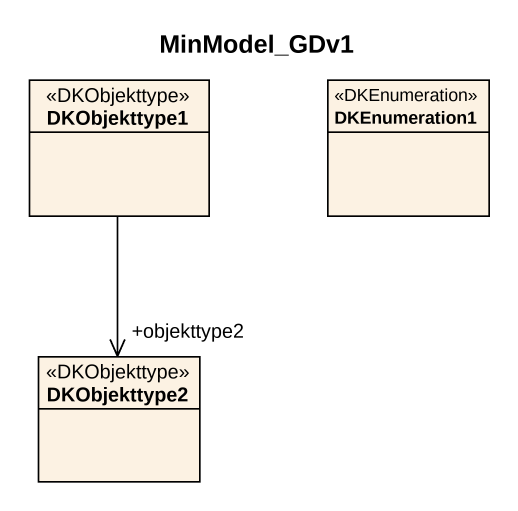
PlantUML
@startuml
title MinModel_GDv1
hide circle
hide empty members
class DKObjekttype1 <<DKObjekttype>>
enum DKEnumeration1 <<DKEnumeration>>
class DKObjekttype2 <<DKObjekttype>>
DKObjekttype1 --> "+objekttype2" DKObjekttype2
@enduml
